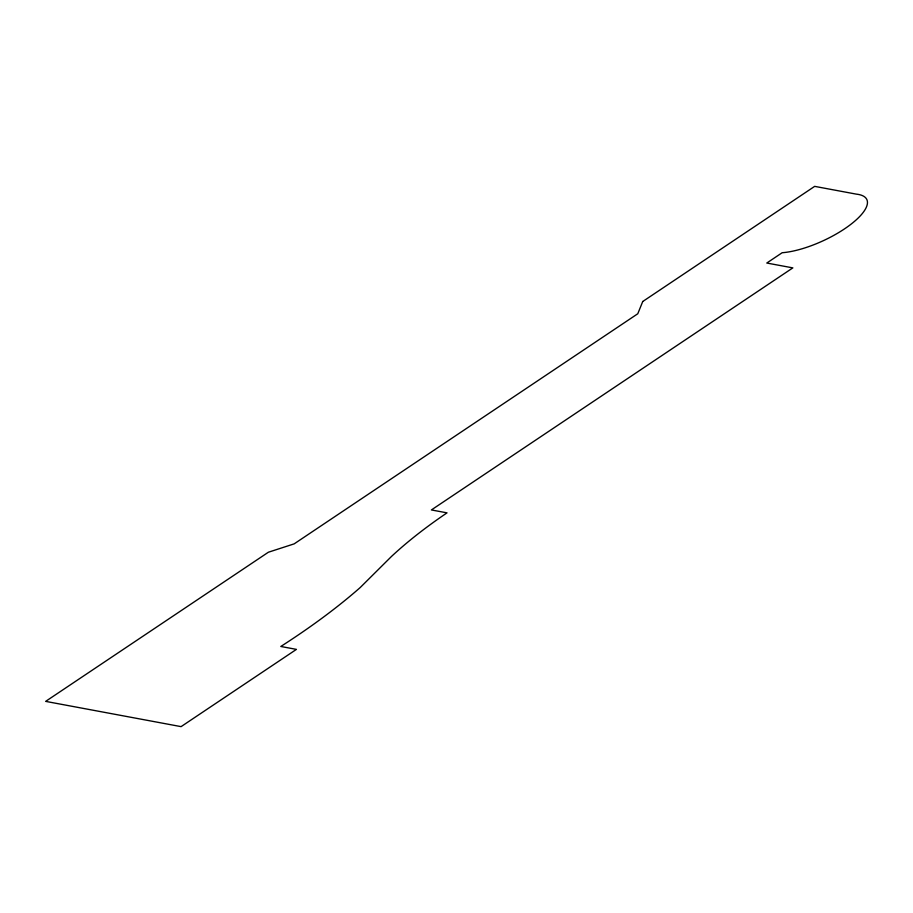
<?xml version="1.0" encoding="UTF-8"?>
<svg xmlns="http://www.w3.org/2000/svg" width="913" height="913" viewBox="0 0 913 913"><rect width="100%" height="100%" fill="white"/><g stroke="black" fill="none" stroke-linecap="round" stroke-linejoin="round"><path stroke-width="1.37" d="M642.741 301.507L637.776 313.752L294.169 543.863L268.376 552.228L45.65 701.378L181.082 726.634L296.428 649.383L280.805 646.472A343.379 115.186 -24.8 0 0 360.179 587.573L391.426 556.508A261.278 87.648 -24.8 0 1 447.016 512.855L431.393 509.945L792.838 267.886L766.794 263.035L782.167 252.73A56.868 19.082 -24.8 0 0 851.783 223.605A56.868 19.082 -24.8 0 0 856.348 194.138L814.67 186.366L642.741 301.507"/></g></svg>
